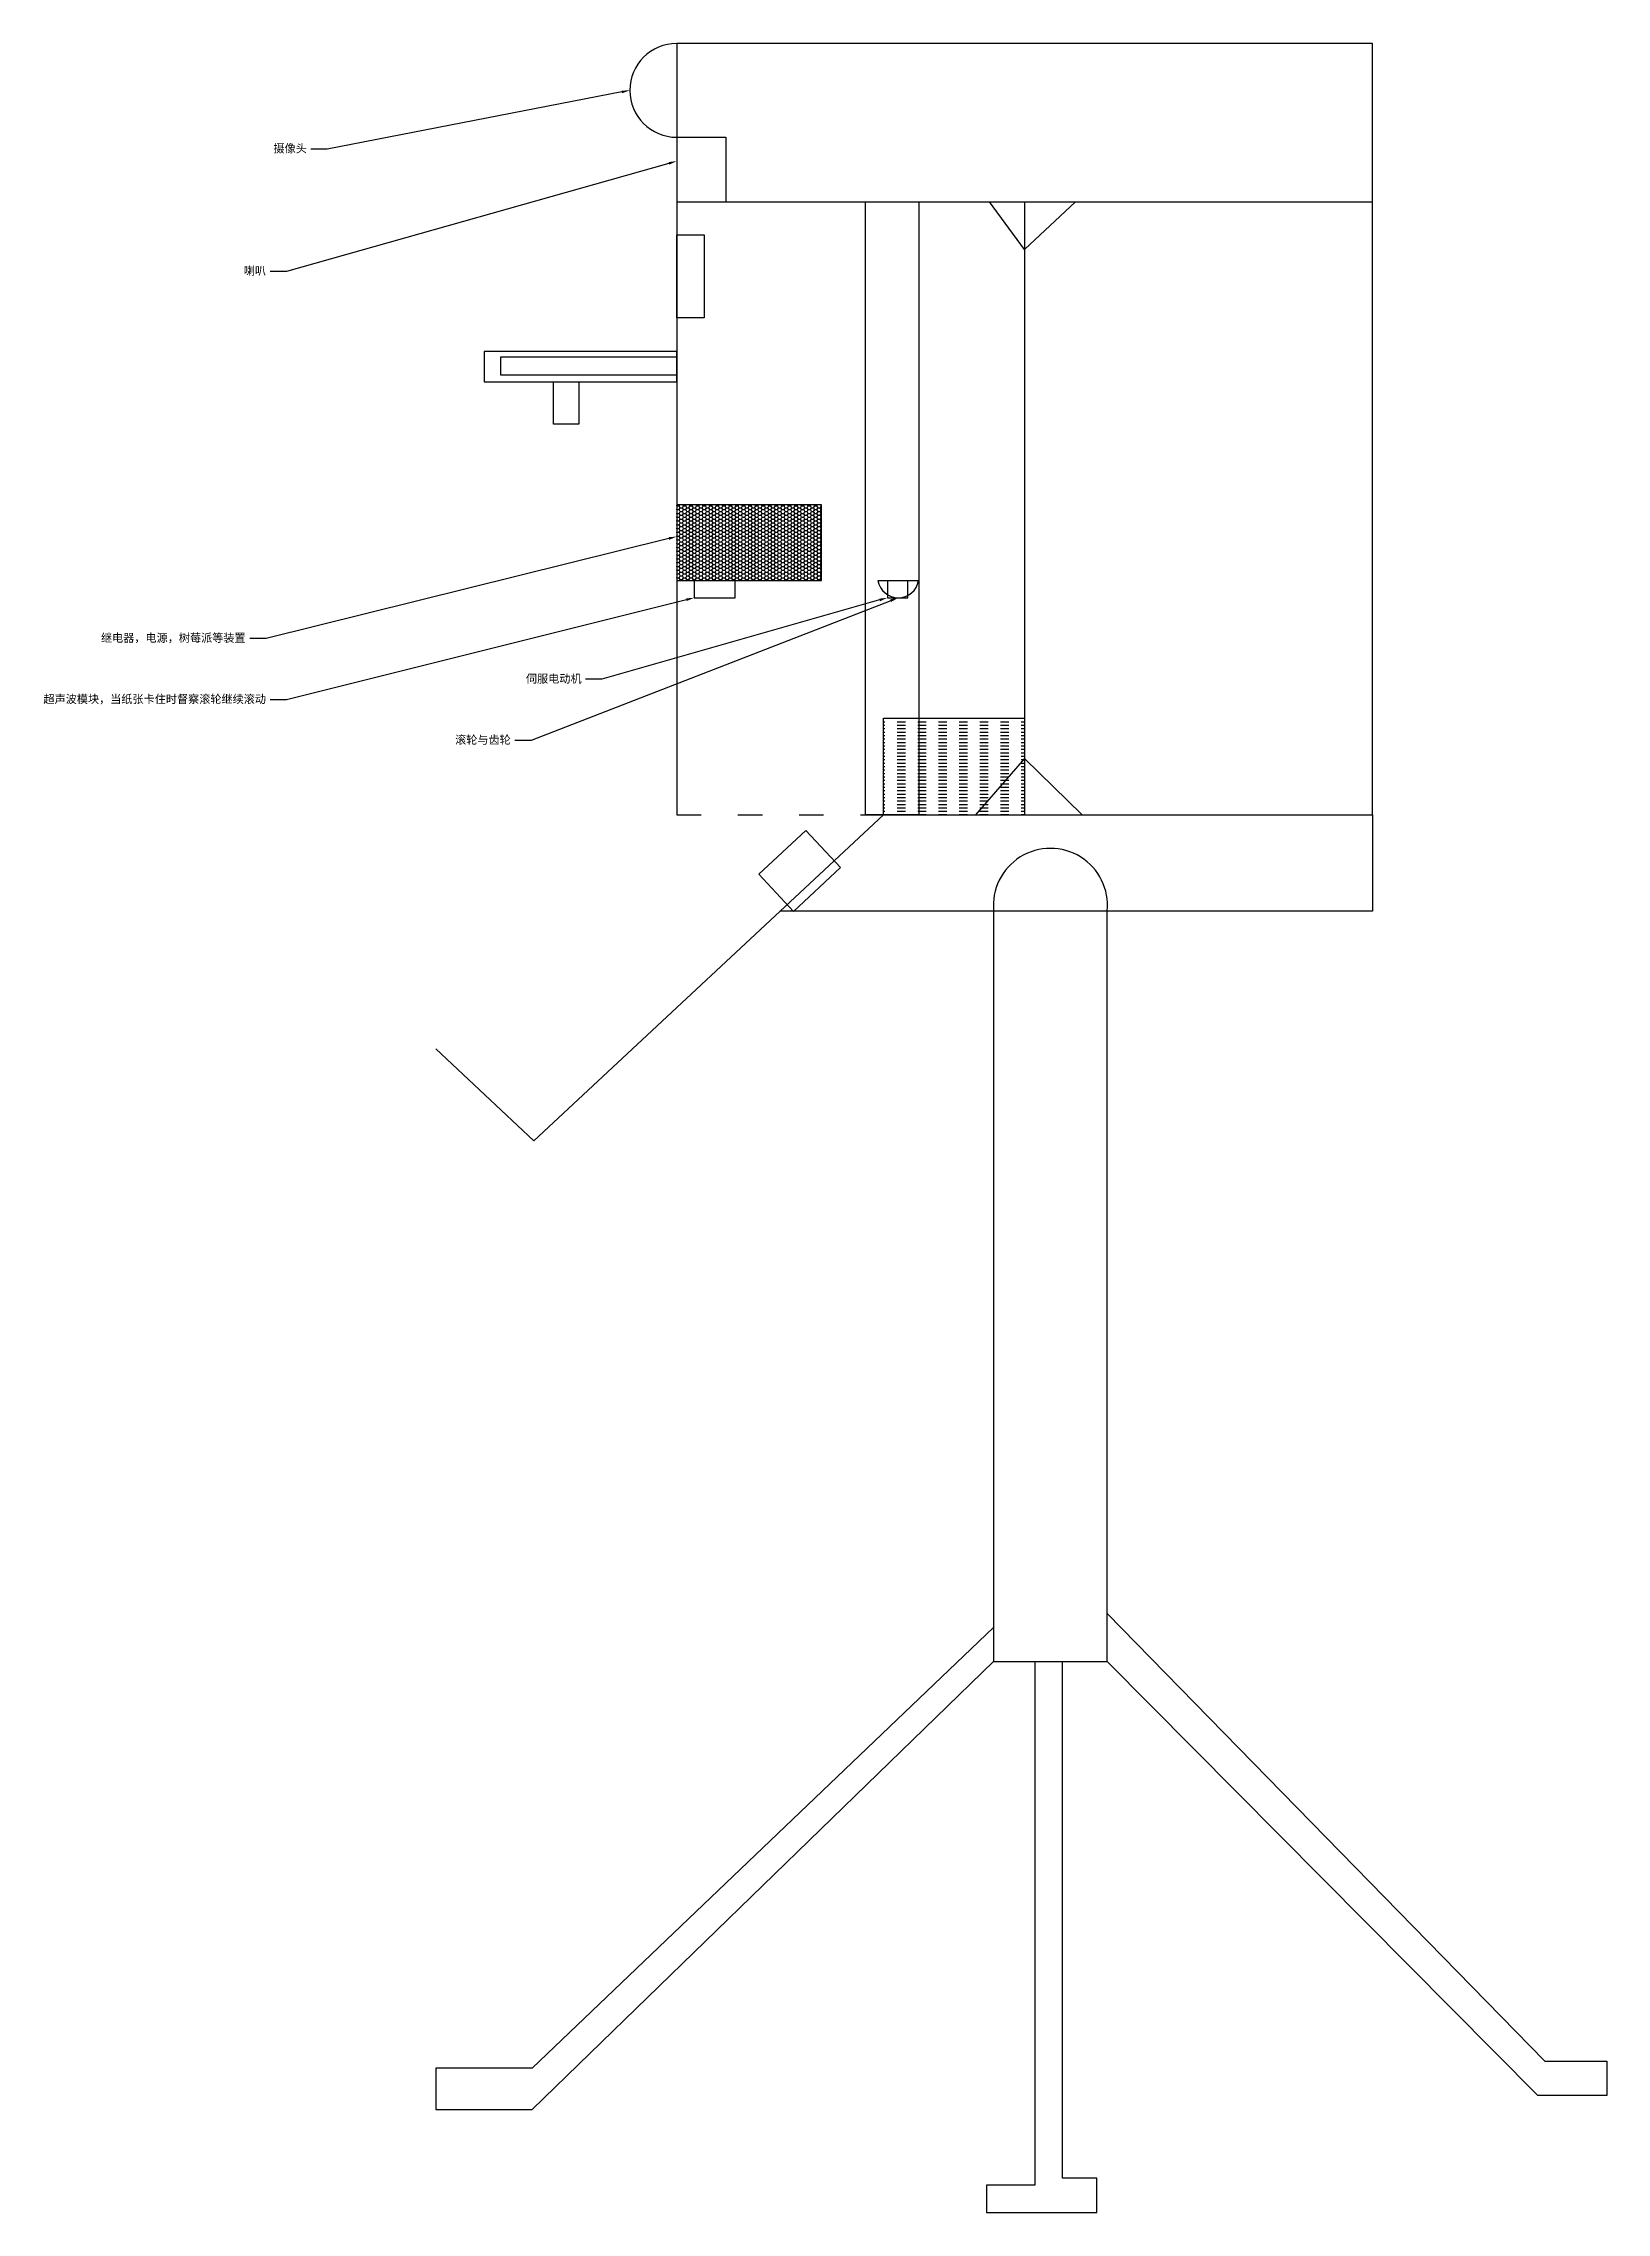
# Model space of a CAD drawing. Header units: millimetres. Extents: x 2441 to 3207, y 918 to 1982.
import ezdxf
from ezdxf import colors
from ezdxf.entities.mleader import LeaderData, LeaderLine
from ezdxf.math import Vec2, Vec3

# ---------------------------------------------------------------- set-up
doc = ezdxf.new("R2010")
doc.units = ezdxf.units.MM
doc.linetypes.add('ACAD_ISO03W100', pattern=[30, 12, -18])
doc.styles.get("Standard").update_dxf_attribs({"font": 'arial.ttf'})

msp = doc.modelspace()

# ---------------------------------------------------------------- hatches: boundary and pattern name
h = msp.add_hatch()
h.set_pattern_fill('HONEY', color=256, scale=0.337697)
h.set_pattern_definition([(0, (1907.1346, 1137.5966), (1.6082811, 0.9285415), [1.0721874, -2.1443748]), (120, (1907.1346, 1137.5966), (-1.6082811, 0.9285415), [1.0721874, -2.1443748]), (60, (1907.1346, 1137.5966), (4e-09, 1.8570831), [-2.1443748, 1.0721874])])
h.paths.add_polyline_path([(2751.4, 1755.6), (2751.4, 1718.4), (2822.3, 1718.4), (2822.3, 1755.6)])
h = msp.add_hatch()
h.set_pattern_fill('ACAD_ISO03W100', color=256, scale=0.337697)
h.set_pattern_definition([(0, (1907.1346, 1137.5966), (0, 1.688484), [4.052362, -6.078543])])
h.paths.add_polyline_path([(2921.9, 1603.6), (2921.9, 1650.9), (2852.7, 1650.9), (2852.7, 1603.6)])

# ---------------------------------------------------------------- linework, layer by layer
for p, q in [((2751.4, 1981.8), (2751.4, 1603.6)), ((3092.5, 1981.8), (2751.4, 1981.8)), ((3092.5, 1603.6), (3092.5, 1981.8)), ((2751.4, 1935.8), (2775.4, 1935.8)), ((2775.4, 1935.8), (2775.4, 1904.2)), ((2751.4, 1904.2), (3092.5, 1904.2)), ((2921.9, 1880.7), (2904.7, 1904.2)), ((2921.9, 1904.2), (2921.9, 1603.6)), ((2946.9, 1904.2), (2921.9, 1880.7)), ((2822.3, 1755.6), (2751.4, 1755.6)), ((2822.3, 1718.4), (2822.3, 1755.6)), ((2751.4, 1718.4), (2822.3, 1718.4)), ((2760, 1718.4), (2760, 1710)), ((2780, 1710), (2780, 1718.4)), ((2850, 1718.4), (2870, 1718.4)), ((2854.7, 1718.4), (2854.7, 1710)), ((2864.7, 1710), (2864.7, 1718.4)), ((2760, 1710), (2780, 1710)), ((2854.7, 1710), (2864.7, 1710)), ((2852.7, 1603.6), (2852.7, 1650.9)), ((2852.7, 1650.9), (2921.9, 1650.9)), ((2921.9, 1631.2), (2897.9, 1603.6)), ((2950.2, 1603.6), (2921.9, 1631.2)), ((2852.7, 1603.6), (2681.3, 1443.7)), ((2852.7, 1603.6), (3092.5, 1603.6)), ((2897.9, 1603.6), (2950.2, 1603.6)), ((3092.5, 1603.6), (3092.5, 1556.3)), ((2832.4, 1556.3), (2802, 1556.3)), ((3092.5, 1556.3), (2832.4, 1556.3)), ((2906.6, 1559.1), (2906.6, 1188.3)), ((2962.4, 1188.2), (2962.4, 1556.3)), ((2633.2, 1488.8), (2681.3, 1443.7)), ((2906.6, 1205.1), (2680.5, 989)), ((2962.4, 1211.9), (3176.9, 992.4)), ((2680.5, 968.7), (2906.6, 1188.3)), ((2906.6, 1188.3), (2962.4, 1188.3)), ((2927, 1188.3), (2927, 931.6)), ((2940.5, 935), (2940.5, 1188.3)), ((3173.5, 975.5), (2962.4, 1188.3)), ((3176.9, 992.4), (3207.3, 992.4)), ((3207.3, 992.4), (3207.3, 975.5)), ((2680.5, 989), (2633.2, 989)), ((2633.2, 989), (2633.2, 968.7)), ((2633.2, 968.7), (2680.5, 968.7)), ((3207.3, 975.5), (3173.5, 975.5)), ((2927, 931.6), (2903.3, 931.6)), ((2903.3, 931.6), (2903.3, 918.1)), ((2957.4, 935), (2940.5, 935)), ((2957.4, 918.1), (2957.4, 935)), ((2903.3, 918.1), (2957.4, 918.1))]:
    msp.add_line(p, q)
at = {"linetype": 'ACAD_ISO03W100'}
msp.add_line((2751.4, 1603.6), (2852.7, 1603.6), dxfattribs=at)
for points in [[(2844, 1904.2), (2870.1, 1904.2), (2870.1, 1603.6), (2844, 1603.6)], [(2751.4, 1887.9), (2764.8, 1887.9), (2764.8, 1847.3), (2751.4, 1847.3)], [(2751.4, 1830.7), (2657, 1830.7), (2657, 1815.8), (2751.4, 1815.8)], [(2751.4, 1827.9), (2664.9, 1827.9), (2664.9, 1819.3), (2751.4, 1819.3)], [(2691, 1815.8), (2703.4, 1815.8), (2703.4, 1795.1), (2691, 1795.1)], [(2791.7, 1574.5), (2808.7, 1556.2), (2831.6, 1577.7), (2814.6, 1595.9)]]:
    msp.add_lwpolyline(points, close=True)
for centre, radius, start, end in [((2751.4, 1958.8), 23, 90, 270), ((2860, 1720.1), 10.1, 189.704, 350.296), ((2934.6, 1559.1), 28, 354.4231, 185.5769)]:
    msp.add_arc(centre, radius, start, end)

# ---------------------------------------------------------------- leaders
ml = msp.add_multileader_mtext('Standard')
ml.set_content('{\\fSimSun|b0|i0|c134|p2;摄像头}', color=256)
ml.set_leader_properties()
ml.build(insert=Vec2(0, 0))
ctx = ml.context
ctx.base_point, ctx.plane_origin = Vec3(2551.4, 1930), Vec3(2728.4, 1958.8)
ctx.text_align_type = 2
notes = []
notes.append((ctx, [(0, (1, 1, 0), (2580, 1930), (-1, 0), 8, [(0, [(2728.4, 1958.8)], 0, [])])]))
ctx.mtext.insert, ctx.mtext.alignment, ctx.mtext.flow_direction = Vec3(2570, 1932.3), 3, 5
ml = msp.add_multileader_mtext('Standard')
ml.set_content('{\\fSimSun|b0|i0|c134|p2;喇叭}', color=256)
ml.set_leader_properties()
ml.build(insert=Vec2(0, 0))
ctx = ml.context
ctx.base_point, ctx.plane_origin = Vec3(2537.2, 1870), Vec3(2751.4, 1924.1)
ctx.text_align_type = 2
notes.append((ctx, [(0, (1, 1, 0), (2560, 1870), (-1, 0), 8, [(0, [(2751.4, 1924.1)], 0, [])])]))
ctx.mtext.insert, ctx.mtext.alignment, ctx.mtext.flow_direction = Vec3(2550, 1872.3), 3, 5
ml = msp.add_multileader_mtext('Standard')
ml.set_content('{\\fSimSun|b0|i0|c134|p2;继电器，电源，树莓派等装置}', color=256)
ml.set_leader_properties()
ml.build(insert=Vec2(0, 0))
ctx = ml.context
ctx.base_point, ctx.plane_origin = Vec3(2464.2, 1690), Vec3(2751.4, 1740)
ctx.text_align_type = 2
notes.append((ctx, [(0, (1, 1, 0), (2550, 1690), (-1, 0), 8, [(0, [(2751.4, 1740)], 0, [])])]))
ctx.mtext.insert, ctx.mtext.alignment, ctx.mtext.flow_direction = Vec3(2540, 1692.3), 3, 5
ml = msp.add_multileader_mtext('Standard')
ml.set_content('{\\fSimSun|b0|i0|c134|p2;超声波模块，当纸张卡住时督察滚轮继续滚动}', color=256)
ml.set_leader_properties()
ml.build(insert=Vec2(0, 0))
ctx = ml.context
ctx.base_point, ctx.plane_origin = Vec3(2434.2, 1660), Vec3(2760, 1710)
ctx.text_align_type = 2
notes.append((ctx, [(0, (1, 1, 0), (2560, 1660), (-1, 0), 8, [(0, [(2760, 1710)], 0, [])])]))
ctx.mtext.insert, ctx.mtext.alignment, ctx.mtext.flow_direction = Vec3(2550, 1662.3), 3, 5
ml = msp.add_multileader_mtext('Standard')
ml.set_content('{\\fSimSun|b0|i0|c134|p2;滚轮与齿轮}', color=256)
ml.set_leader_properties()
ml.build(insert=Vec2(0, 0))
ctx = ml.context
ctx.base_point, ctx.plane_origin = Vec3(2639.9, 1640), Vec3(2860, 1710)
ctx.text_align_type = 2
notes.append((ctx, [(0, (1, 1, 0), (2680, 1640), (-1, 0), 8, [(0, [(2860, 1710)], 0, [])])]))
ctx.mtext.insert, ctx.mtext.alignment, ctx.mtext.flow_direction = Vec3(2670, 1642.3), 3, 5
ml = msp.add_multileader_mtext('Standard')
ml.set_content('{\\fSimSun|b0|i0|c134|p2;伺服电动机}', color=256)
ml.set_leader_properties()
ml.build(insert=Vec2(0, 0))
ctx = ml.context
ctx.base_point, ctx.plane_origin = Vec3(2674.6, 1670), Vec3(2854.7, 1710)
ctx.text_align_type = 2
notes.append((ctx, [(0, (1, 1, 0), (2714.7, 1670), (-1, 0), 8, [(0, [(2854.7, 1710)], 0, [])])]))
ctx.mtext.insert, ctx.mtext.alignment, ctx.mtext.flow_direction = Vec3(2704.7, 1672.3), 3, 5
for ctx, leaders in notes:
    for number, flags, end, landing, length, lines in leaders:
        leader = LeaderData()
        leader.index, (leader.has_last_leader_line, leader.has_dogleg_vector, leader.attachment_direction) = number, flags
        leader.last_leader_point, leader.dogleg_vector, leader.dogleg_length = Vec3(end), Vec3(landing), length
        for number, points, colour, breaks in lines:
            line = LeaderLine()
            line.index, line.vertices, line.color, line.breaks = number, Vec3.list(points), colors.encode_raw_color(colour), breaks
            leader.lines.append(line)
        ctx.leaders.append(leader)

doc.saveas('drawing.dxf')
